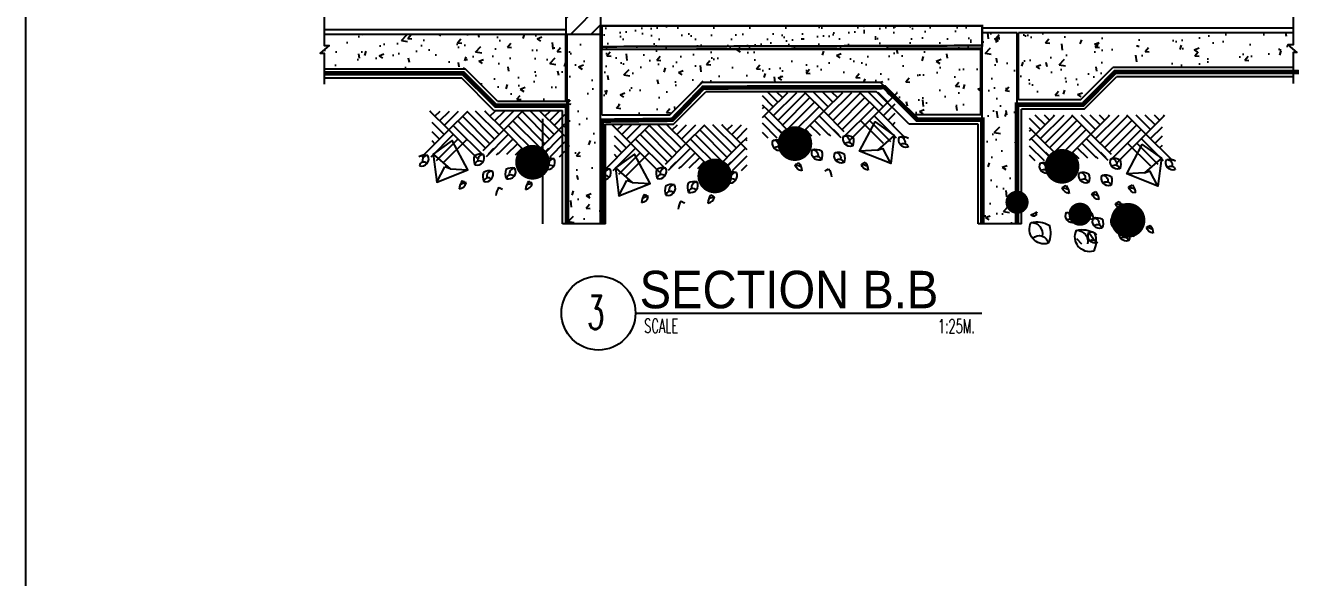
# Model space of a CAD drawing. Extents: x 417646.6 to 417675.4, y 43413.5 to 43433.4.
# Drawn here: x 417646.55 to 417652.07, y 43419.93 to 43422.32 of the extents above; entities that cross this region are included whole.
import ezdxf

# ---------------------------------------------------------------- set-up
doc = ezdxf.new("R2010")
doc.units = 0
doc.header["$MEASUREMENT"] = 0
doc.linetypes.add('CENTERX2', pattern=[4, 2.5, -0.5, 0.5, -0.5])
doc.linetypes.add('HIDDEN2', pattern=[0.1875, 0.125, -0.0625])
doc.layers.get('0').update_dxf_attribs({"linetype": 'CONTINUOUS'})
for name, color, linetype in [('2', 2, 'CONTINUOUS'), ('AXES', 11, 'CENTERX2'), ('gravel', 11, 'CONTINUOUS'), ('Hatch', 11, 'CONTINUOUS'), ('Plaster', 7, 'CONTINUOUS'), ('SANI', 2, 'CONTINUOUS'), ('TITLE', 6, 'CONTINUOUS'), ('TXT', 2, 'CONTINUOUS'), ('TXT1', 2, 'CONTINUOUS'), ('WALL', 6, 'CONTINUOUS'), ('WallPartition', 2, 'CONTINUOUS'), ('Windows', 9, 'CONTINUOUS')]:
    doc.layers.add(name, color=color, linetype=linetype)
doc.styles.add('ROMANS', font='ROMANS.shx', dxfattribs={"width": 0.6})
doc.styles.add('TTXT', font='swisse.ttf', dxfattribs={"width": 0.6})

# ---------------------------------------------------------------- blocks, each defined once
blk = doc.blocks.new('A$C22107CF4')
for p, q in [((0.1286, 0.2837), (0.0467, 0.3655)), ((0.0494, 0.3629), (0.052, 0.3655)), ((0.0692, 0.3431), (0.0916, 0.3655)), ((0.089, 0.3233), (0.1312, 0.3655)), ((0.1088, 0.3035), (0.1708, 0.3655)), ((0.1286, 0.2837), (0.2104, 0.3655)), ((0.3068, 0.2243), (0.188, 0.3431)), ((0.3266, 0.2441), (0.2078, 0.3629)), ((0.3464, 0.2639), (0.2447, 0.3655)), ((0.3662, 0.2837), (0.2843, 0.3655)), ((0.287, 0.3629), (0.2896, 0.3655)), ((0.3068, 0.3431), (0.3292, 0.3655)), ((0.3266, 0.3233), (0.3688, 0.3655)), ((0.3464, 0.3035), (0.4084, 0.3655)), ((0.3662, 0.2837), (0.448, 0.3655)), ((0.5444, 0.2243), (0.4256, 0.3431)), ((0.5642, 0.2441), (0.4454, 0.3629)), ((0.584, 0.2639), (0.4823, 0.3655)), ((0.6038, 0.2837), (0.5219, 0.3655)), ((0.5246, 0.3629), (0.5272, 0.3655)), ((0.5444, 0.3431), (0.5668, 0.3655)), ((0.5642, 0.3233), (0.6064, 0.3655)), ((0.584, 0.3035), (0.6308, 0.3504)), ((0.0126, 0.1677), (0.1286, 0.2837)), ((0.1088, 0.2639), (0.0574, 0.3153)), ((0.089, 0.2441), (0.0574, 0.2757)), ((0.2522, 0.1601), (0.1286, 0.2837)), ((0.2844, 0.1675), (0.1484, 0.3035)), ((0.287, 0.2045), (0.1682, 0.3233)), ((0.2775, 0.195), (0.3662, 0.2837)), ((0.4822, 0.1677), (0.3662, 0.2837)), ((0.5048, 0.1847), (0.386, 0.3035)), ((0.5246, 0.2045), (0.4058, 0.3233)), ((0.4877, 0.1677), (0.6038, 0.2837)), ((0.6038, 0.2837), (0.6308, 0.3108)), ((0.6308, 0.2566), (0.6038, 0.2837)), ((0.6308, 0.2962), (0.6236, 0.3035)), ((0.0522, 0.1677), (0.1484, 0.2639)), ((0.0692, 0.2243), (0.0574, 0.2361)), ((0.0761, 0.152), (0.1682, 0.2441)), ((0.1077, 0.144), (0.2078, 0.2441)), ((0.2911, 0.169), (0.386, 0.2639)), ((0.3425, 0.1808), (0.4058, 0.2441)), ((0.3799, 0.1786), (0.4256, 0.2243)), ((0.5273, 0.1677), (0.6236, 0.2639)), ((0.5669, 0.1677), (0.6308, 0.2316)), ((0.2998, 0.1806), (0.3237, 0.2045)), ((0.335, 0.1762), (0.3435, 0.1847)), ((0.4173, 0.1764), (0.4454, 0.2045)), ((0.4547, 0.1742), (0.4652, 0.1847)), ((0.4927, 0.1359), (0.5613, 0.2045)), ((0.6065, 0.1677), (0.6308, 0.192))]:
    blk.add_line(p, q)
for points in [[(0.0766, 0.0585), (0.2116, 0.111), (0.1441, 0.2385), (0.0616, 0.1785), (0.0766, 0.0585), (0.1112, 0.1244)], [(0.1343, 0.1163), (0.2116, 0.111), (0.1441, 0.2385), (0.0616, 0.1785), (0.1343, 0.1163), (0.1112, 0.1244)]]:
    blk.add_lwpolyline(points)
for centre, radius, start, end in [((0.0263, 0.124), 0.0509, 76.0322, 121.1405), ((0.0105, 0.1589), 0.0317, 253.7091, 27.4015), ((0.0385, 0.1494), 0.024, 89.5708, 192.7334), ((0.2876, 0.1547), 0.0506, 159.5756, 205.1522), ((0.2666, 0.1288), 0.0509, 76.0322, 121.1405), ((0.2507, 0.1636), 0.0317, 253.7091, 27.4015), ((0.2787, 0.1542), 0.024, 89.5708, 192.7334), ((0.0207, 0.1257), 0.0193, 42.46, 171.8043), ((0.261, 0.1305), 0.0193, 42.46, 171.8043), ((0.4233, 0.0945), 0.0506, 159.5756, 205.1522), ((0.4022, 0.0685), 0.0509, 76.0322, 121.1405), ((0.3864, 0.1034), 0.0317, 253.7091, 27.4015), ((0.4143, 0.0939), 0.024, 89.5708, 192.7334), ((0.5929, 0.1359), 0.0506, 159.5756, 205.1522), ((0.5718, 0.1099), 0.0509, 76.0322, 121.1405), ((0.556, 0.1448), 0.0317, 253.7091, 27.4015), ((0.5662, 0.1116), 0.0193, 42.46, 171.8043), ((0.5839, 0.1354), 0.024, 89.5708, 192.7334), ((0.2409, 0.024), 0.0669, 143.5113, 175.9191), ((-0.5126, -1.1654), 1.4144, 59.5906, 60.3518), ((0.3258, 0.0823), 0.0506, 159.5756, 205.1522), ((0.3047, 0.0563), 0.0509, 76.0322, 121.1405), ((0.2889, 0.0912), 0.0317, 253.7091, 27.4015), ((0.2991, 0.058), 0.0193, 42.46, 171.8043), ((0.3168, 0.0818), 0.024, 89.5708, 192.7334), ((0.3966, 0.0702), 0.0193, 42.46, 171.8043), ((0.5272, 0.0216), 0.0669, 143.5113, 175.9191), ((-0.2263, -1.1678), 1.4144, 59.5906, 60.3518), ((0.1707, 0.0622), 0.0336, 275.8828, 346.643), ((0.1707, 0.0622), 0.0336, 275.8828, 346.643), ((0.2198, -0.0514), 0.1071, 98.8765, 112.9463), ((0.3991, -0.0048), 0.0669, 143.5113, 175.9191), ((-0.3544, -1.1942), 1.4144, 59.5906, 60.3518), ((0.457, 0.0598), 0.0336, 275.8828, 346.643), ((0.457, 0.0598), 0.0336, 275.8828, 346.643), ((0.5062, -0.0538), 0.1071, 98.8765, 112.9463)]:
    blk.add_arc(centre, radius, start, end)
at = {"layer": 'Hatch', "const_width": 0.075}
blk.add_lwpolyline([(0.4534, 0.144, 1), (0.5284, 0.144, 1)], format="xyb", close=True, dxfattribs=at)
blk = doc.blocks.new('A$C53BB0ABE')
for p, q in [((0.1286, 0.5089), (0.0467, 0.5908)), ((0.0494, 0.5881), (0.052, 0.5908)), ((0.0692, 0.5683), (0.0916, 0.5908)), ((0.089, 0.5485), (0.1312, 0.5908)), ((0.1088, 0.5287), (0.1708, 0.5908)), ((0.1286, 0.5089), (0.2104, 0.5908)), ((0.3068, 0.4495), (0.188, 0.5683)), ((0.3266, 0.4693), (0.2078, 0.5881)), ((0.3464, 0.4891), (0.2447, 0.5908)), ((0.3662, 0.5089), (0.2843, 0.5908)), ((0.287, 0.5881), (0.2896, 0.5908)), ((0.3068, 0.5683), (0.3292, 0.5908)), ((0.3266, 0.5485), (0.3688, 0.5908)), ((0.3464, 0.5287), (0.4084, 0.5908)), ((0.3662, 0.5089), (0.448, 0.5908)), ((0.5444, 0.4495), (0.4256, 0.5683)), ((0.5642, 0.4693), (0.4454, 0.5881)), ((0.584, 0.4891), (0.4823, 0.5908)), ((0.6038, 0.5089), (0.5219, 0.5908)), ((0.5246, 0.5881), (0.5272, 0.5908)), ((0.5444, 0.5683), (0.5668, 0.5908)), ((0.5642, 0.5485), (0.6064, 0.5908)), ((0.584, 0.5287), (0.6308, 0.5756)), ((0.0126, 0.3929), (0.1286, 0.5089)), ((0.1088, 0.4891), (0.0574, 0.5405)), ((0.089, 0.4693), (0.0574, 0.5009)), ((0.2522, 0.3853), (0.1286, 0.5089)), ((0.2844, 0.3927), (0.1484, 0.5287)), ((0.287, 0.4297), (0.1682, 0.5485)), ((0.2775, 0.4202), (0.3662, 0.5089)), ((0.4822, 0.3929), (0.3662, 0.5089)), ((0.5048, 0.4099), (0.386, 0.5287)), ((0.5246, 0.4297), (0.4058, 0.5485)), ((0.4877, 0.3929), (0.6038, 0.5089)), ((0.6038, 0.5089), (0.6308, 0.536)), ((0.6308, 0.4819), (0.6038, 0.5089)), ((0.6308, 0.5215), (0.6236, 0.5287)), ((0.0522, 0.3929), (0.1484, 0.4891)), ((0.0692, 0.4495), (0.0574, 0.4613)), ((0.0761, 0.3773), (0.1682, 0.4693)), ((0.1077, 0.3692), (0.2078, 0.4693)), ((0.2911, 0.3942), (0.386, 0.4891)), ((0.3425, 0.406), (0.4058, 0.4693)), ((0.3799, 0.4038), (0.4256, 0.4495)), ((0.5273, 0.3929), (0.6236, 0.4891)), ((0.5669, 0.3929), (0.6308, 0.4568)), ((0.2998, 0.4059), (0.3237, 0.4297)), ((0.335, 0.4014), (0.3435, 0.4099)), ((0.4173, 0.4017), (0.4454, 0.4297)), ((0.4547, 0.3995), (0.4652, 0.4099)), ((0.4927, 0.3612), (0.5613, 0.4297)), ((0.6065, 0.3929), (0.6308, 0.4172)), ((0.6038, 0.1716), (0.5993, 0.1716)), ((0.5993, 0.1716), (0.5993, 0.17)), ((0.5993, 0.17), (0.6008, 0.17)), ((0.6008, 0.17), (0.6008, 0.1685)), ((0.6023, 0.1655), (0.6023, 0.1579)), ((0.6054, 0.17), (0.6038, 0.1716)), ((0.6069, 0.1685), (0.6054, 0.17)), ((0.6084, 0.167), (0.6069, 0.1685)), ((0.6099, 0.167), (0.6084, 0.167)), ((0.6114, 0.1655), (0.6099, 0.167)), ((0.6129, 0.164), (0.6114, 0.1655)), ((0.1652, 0.1106), (0.1667, 0.1091)), ((0.1758, 0.1091), (0.1773, 0.1106)), ((0.1773, 0.1106), (0.1804, 0.1106)), ((0.6023, 0.1579), (0.6054, 0.1564)), ((0.6054, 0.1564), (0.6069, 0.1549)), ((0.6069, 0.1549), (0.6084, 0.1534)), ((0.6084, 0.1534), (0.6175, 0.1534)), ((0.616, 0.164), (0.6129, 0.164)), ((0.6175, 0.1625), (0.616, 0.164)), ((0.6205, 0.1625), (0.6175, 0.1625)), ((0.6175, 0.1534), (0.619, 0.1549)), ((0.619, 0.1549), (0.622, 0.1549)), ((0.6205, 0.1609), (0.6205, 0.1625)), ((0.6236, 0.1609), (0.6205, 0.1609)), ((0.622, 0.1564), (0.6236, 0.1579)), ((0.622, 0.1549), (0.622, 0.1564)), ((0.6236, 0.1579), (0.6236, 0.1609)), ((0.1667, 0.1091), (0.1758, 0.1091)), ((0.4049, 0.033), (0.4273, 0.0554))]:
    blk.add_line(p, q)
for points in [[(0.0766, 0.2837), (0.2116, 0.3362), (0.1441, 0.4638), (0.0616, 0.4038), (0.0766, 0.2837), (0.1112, 0.3497)], [(0.1343, 0.3416), (0.2116, 0.3362), (0.1441, 0.4638), (0.0616, 0.4038), (0.1343, 0.3416), (0.1112, 0.3497)]]:
    blk.add_lwpolyline(points)
for centre, radius, start, end in [((0.0263, 0.3493), 0.0509, 76.0322, 121.1405), ((0.0105, 0.3841), 0.0317, 253.7091, 27.4015), ((0.0385, 0.3747), 0.024, 89.5708, 192.7334), ((0.2876, 0.38), 0.0506, 159.5756, 205.1522), ((0.2666, 0.354), 0.0509, 76.0322, 121.1405), ((0.2507, 0.3889), 0.0317, 253.7091, 27.4015), ((0.2787, 0.3794), 0.024, 89.5708, 192.7334), ((0.5718, 0.3352), 0.0509, 76.0322, 121.1405), ((0.0207, 0.3509), 0.0193, 42.46, 171.8043), ((0.261, 0.3557), 0.0193, 42.46, 171.8043), ((0.3047, 0.2816), 0.0509, 76.0322, 121.1405), ((0.2889, 0.3164), 0.0317, 253.7091, 27.4015), ((0.3168, 0.307), 0.024, 89.5708, 192.7334), ((0.4233, 0.3197), 0.0506, 159.5756, 205.1522), ((0.4022, 0.2938), 0.0509, 76.0322, 121.1405), ((0.3864, 0.3286), 0.0317, 253.7091, 27.4015), ((0.4143, 0.3192), 0.024, 89.5708, 192.7334), ((0.5929, 0.3611), 0.0506, 159.5756, 205.1522), ((0.556, 0.37), 0.0317, 253.7091, 27.4015), ((0.5662, 0.3369), 0.0193, 42.46, 171.8043), ((0.5839, 0.3606), 0.024, 89.5708, 192.7334), ((0.2409, 0.2493), 0.0669, 143.5113, 175.9191), ((0.1707, 0.2874), 0.0336, 275.8828, 346.643), ((0.1707, 0.2874), 0.0336, 275.8828, 346.643), ((0.2198, 0.1738), 0.1071, 98.8765, 112.9463), ((-0.5126, -0.9402), 1.4144, 59.5906, 60.3518), ((0.3258, 0.3075), 0.0506, 159.5756, 205.1522), ((0.2991, 0.2833), 0.0193, 42.46, 171.8043), ((0.3966, 0.2954), 0.0193, 42.46, 171.8043), ((0.5272, 0.2468), 0.0669, 143.5113, 175.9191), ((0.457, 0.285), 0.0336, 275.8828, 346.643), ((0.457, 0.285), 0.0336, 275.8828, 346.643), ((0.5062, 0.1714), 0.1071, 98.8765, 112.9463), ((-0.2263, -0.9426), 1.4144, 59.5906, 60.3518), ((0.3991, 0.2205), 0.0669, 143.5113, 175.9191), ((0.3289, 0.2586), 0.0336, 275.8828, 346.643), ((0.3289, 0.2586), 0.0336, 275.8828, 346.643), ((0.3781, 0.145), 0.1071, 98.8765, 112.9463), ((-0.3544, -0.969), 1.4144, 59.5906, 60.3518), ((0.2342, 0.1849), 0.0506, 159.5756, 205.1522), ((0.1973, 0.1938), 0.0317, 253.7091, 27.4015), ((0.2076, 0.1607), 0.0193, 42.46, 171.8043), ((0.2974, 0.1777), 0.0669, 143.5113, 175.9191), ((0.2272, 0.2159), 0.0336, 275.8828, 346.643), ((0.2272, 0.2159), 0.0336, 275.8828, 346.643), ((0.2764, 0.1023), 0.1071, 98.8765, 112.9463), ((-0.4561, -1.0117), 1.4144, 59.5906, 60.3518), ((0.4217, 0.1339), 0.0669, 143.5113, 175.9191), ((-0.3318, -1.0556), 1.4144, 59.5906, 60.3518), ((0.444, 0.1562), 0.0317, 253.7091, 27.4015), ((0.4719, 0.1468), 0.024, 89.5708, 192.7334), ((0.1633, 0.075), 0.0669, 143.5113, 175.9191), ((-0.5902, -1.1144), 1.4144, 59.5906, 60.3518), ((0.2641, 0.1182), 0.0309, 145.6775, 215.1297), ((0.2643, 0.1135), 0.0339, 70.0639, 139.3275), ((0.2477, 0.1308), 0.0317, 253.7091, 27.4015), ((0.258, 0.0977), 0.0193, 42.46, 171.8043), ((0.2757, 0.1214), 0.024, 89.5708, 192.7334), ((0.364, 0.1228), 0.0506, 159.5756, 205.1522), ((0.343, 0.0969), 0.0509, 76.0322, 121.1405), ((0.3271, 0.1317), 0.0317, 253.7091, 27.4015), ((0.3374, 0.0986), 0.0193, 42.46, 171.8043), ((0.3551, 0.1223), 0.024, 89.5708, 192.7334), ((0.3515, 0.172), 0.0336, 275.8828, 346.643), ((0.3515, 0.172), 0.0336, 275.8828, 346.643), ((0.4007, 0.0584), 0.1071, 98.8765, 112.9463), ((0.4809, 0.1473), 0.0506, 159.5756, 205.1522), ((0.4542, 0.123), 0.0193, 42.46, 171.8043), ((0.6418, 0.0795), 0.1012, 159.5756, 205.1522), ((0.5997, 0.0276), 0.1018, 76.0322, 121.1405), ((0.568, 0.0973), 0.0634, 253.7091, 27.4015), ((0.6239, 0.0785), 0.048, 89.5708, 192.7334), ((0.0931, 0.1132), 0.0336, 275.8828, 346.643), ((0.0931, 0.1132), 0.0336, 275.8828, 346.643), ((0.1423, -0.0004), 0.1071, 98.8765, 112.9463), ((0.247, 0.0605), 0.0669, 143.5113, 175.9191), ((0.1768, 0.0987), 0.0336, 275.8828, 346.643), ((0.1768, 0.0987), 0.0336, 275.8828, 346.643), ((0.2259, -0.0149), 0.1071, 98.8765, 112.9463), ((-0.5065, -1.1289), 1.4144, 59.5906, 60.3518), ((0.2488, 0.0686), 0.0506, 159.5756, 205.1522), ((0.2277, 0.0426), 0.0509, 76.0322, 121.1405), ((0.2119, 0.0775), 0.0317, 253.7091, 27.4015), ((0.2221, 0.0443), 0.0193, 42.46, 171.8043), ((0.2398, 0.0681), 0.024, 89.5708, 192.7334), ((0.347, 0.0689), 0.0317, 253.7091, 27.4015), ((0.3641, 0.0592), 0.0267, 65.5992, 147.4022), ((0.4454, 0.0455), 0.1012, 159.5756, 205.1522), ((0.4033, -0.0063), 0.1018, 76.0322, 121.1405), ((0.5126, -0.0328), 0.1801, 139.7514, 152.5428), ((0.3716, 0.0634), 0.0634, 253.7091, 27.4015), ((0.4275, 0.0445), 0.048, 89.5708, 192.7334), ((0.5884, 0.031), 0.0386, 42.46, 171.8043), ((0.3603, 0.0256), 0.0257, 64.3681, 149.8962)]:
    blk.add_arc(centre, radius, start, end)
at = {"layer": 'Hatch'}
for points, const_width in [([(0.4534, 0.3692, 1), (0.5284, 0.3692, 1)], 0.075), ([(0.6603, 0.2138, 1), (0.7103, 0.2138, 1)], 0.05), ([(0.1682, 0.136, 1), (0.2432, 0.136, 1)], 0.075), ([(0.3881, 0.162, 1), (0.4381, 0.162, 1)], 0.05)]:
    blk.add_lwpolyline(points, format="xyb", close=True, dxfattribs=dict(at, const_width=const_width))

msp = doc.modelspace()

# ---------------------------------------------------------------- hatches: boundary and pattern name
at = {"layer": 'Hatch'}
h = msp.add_hatch(dxfattribs=at)
h.set_pattern_fill('ANSI31', color=256, scale=0.5, style=0)
h.set_pattern_definition([(45, (-141.40873, -81.0349), (-0.044194173824, 0.044194173824), [])])
h.paths.add_polyline_path([(417650.8383, 43425.3397), (417650.8119, 43425.3397), (417650.8119, 43425.3769), (417650.7089, 43425.3041), (417650.7089, 43425.3397), (417650.6883, 43425.3397), (417650.6883, 43424.5397), (417650.8383, 43424.5397)])
h.paths.add_polyline_path([(417649.0383, 43425.3397), (417649.0075, 43425.3397), (417649.0075, 43425.3769), (417648.9045, 43425.3041), (417648.9045, 43425.3397), (417648.8883, 43425.3397), (417648.8883, 43422.2847), (417648.8887, 43422.2847), (417649.0383, 43422.2847), (417649.0383, 43422.3197)])
at = {"layer": 'Windows'}
h = msp.add_hatch(dxfattribs=at)
h.set_pattern_fill('AR-CONC', color=256, scale=0.03, style=0)
h.set_pattern_definition([(50, (-141.40873, -81.0349), (0.21517805478, -0.018825640495), [0.0225, -0.2475]), (355, (-141.40873, -81.0349), (-0.04162540008, 0.22565764011), [0.018, -0.198]), (100.4514, (-141.3908, -81.03647), (0.17355281451, 0.20683186262), [0.019122057, -0.2103426336]), (46.1842, (-141.40873, -80.9749), (0.32017231459, -0.0496557043), [0.03375, -0.37125]), (96.6356, (-141.38205, -80.97904), (0.28039881166, 0.29223536127), [0.0286830864, -0.3155139]), (351.1842, (-141.40873, -80.9749), (0.28039858354, 0.29223558028), [0.027, -0.297]), (21, (-141.37873, -80.9899), (0.179072115636, -0.1207856672), [0.0225, -0.2475]), (326, (-141.37873, -80.9899), (0.07299459958, 0.21754501351), [0.018, -0.198]), (71.4514, (-141.3638, -80.99996), (0.25206678857, 0.09675914901), [0.019122057, -0.2103426336]), (37.5, (-141.40873, -81.0349), (0.003647956595, 0.09986815615), [0, -0.1956, 0, -0.201, 0, -0.19875]), (7.5, (-141.40873, -81.0349), (0.078920861233, 0.118323513565), [0, -0.1146, 0, -0.1911, 0, -0.07575]), (327.5, (-141.47563, -81.0349), (0.160146730852, -0.00676646152), [0, -0.075, 0, -0.234, 0, -0.3105]), (317.5, (-141.50563, -81.0349), (0.174955850803, 0.0300314947), [0, -0.0975, 0, -0.1554, 0, -0.2205])])
h.paths.add_polyline_path([(417652.0314, 43422.2054), (417652.048, 43422.2054), (417652.0089, 43422.2378), (417652.0314, 43422.2378), (417652.0314, 43422.2897), (417650.8446, 43422.2897), (417650.8446, 43421.9997), (417651.1123, 43421.9997), (417651.2523, 43422.1397), (417652.0314, 43422.1397)])
h.paths.add_polyline_path([(417650.8383, 43422.2897), (417650.6883, 43422.2897), (417650.6883, 43421.9347), (417650.6883, 43421.4641), (417650.8383, 43421.4641), (417650.8383, 43421.5322, -0.412817), (417650.8134, 43421.5572, -0.412817), (417650.8383, 43421.5822)])
h.paths.add_polyline_path([(417650.6819, 43422.2247), (417649.0439, 43422.2198), (417649.0439, 43421.9347), (417649.3375, 43421.9347), (417649.4775, 43422.0747), (417650.2483, 43422.0747), (417650.3883, 43421.9347), (417650.6819, 43421.9347)])
h.paths.add_polyline_path([(417649.0383, 43422.2847), (417648.8939, 43422.2847), (417648.8939, 43421.4641), (417649.0383, 43421.4641)])
h.paths.add_polyline_path([(417648.8887, 43422.2847), (417648.7883, 43422.2847), (417648.7883, 43421.9947), (417648.8887, 43421.9947)])
h.paths.add_polyline_path([(417648.7883, 43422.2847), (417647.8439, 43422.2847), (417647.8439, 43422.235), (417647.8665, 43422.235), (417647.8274, 43422.2025), (417647.8439, 43422.2025), (417647.8439, 43422.1347), (417648.4539, 43422.1347), (417648.5939, 43421.9947), (417648.7883, 43421.9947)])
h = msp.add_hatch(dxfattribs=at)
h.set_pattern_fill('AR-SAND', color=256, scale=0.05, style=0)
h.set_pattern_definition([(37.5, (-141.40873, -81.0349), (-0.003149667905, 0.09634118845), [0, -0.076, 0, -0.085, 0, -0.08125]), (7.5, (-141.40873, -81.0349), (0.088488835263, 0.14110730326), [0, -0.041, 0, -0.0685, 0, -0.02625]), (327.5, (-141.47023, -81.0349), (0.155707093088, 0.000282952677), [0, -0.025, 0, -0.09, 0, -0.1175]), (317.5, (-141.47023, -81.0349), (0.15030633023, 0.043883778247), [0, -0.0125, 0, -0.059, 0, -0.0675])])
h.paths.add_polyline_path([(417650.6882, 43422.3198), (417649.0439, 43422.3198), (417649.0439, 43422.2198), (417650.6882, 43422.2198)])

# ---------------------------------------------------------------- linework, layer by layer
at = {"layer": '2'}
for p, q in [((417647.8439, 43422.2847), (417648.8887, 43422.2847)), ((417648.8887, 43421.9947), (417648.8887, 43422.2847)), ((417648.8939, 43422.2847), (417649.0383, 43422.2847)), ((417648.8939, 43421.4641), (417648.8939, 43422.2847)), ((417649.0383, 43421.4641), (417649.0383, 43422.2847)), ((417650.6883, 43421.4641), (417650.6883, 43422.2897)), ((417650.6883, 43421.9347), (417650.6883, 43422.2897)), ((417650.8383, 43422.2897), (417650.6883, 43422.2897)), ((417650.8383, 43421.4641), (417650.8383, 43422.2897)), ((417652.0314, 43422.2897), (417650.8446, 43422.2897)), ((417650.8446, 43421.9997), (417650.8446, 43422.2897)), ((417649.0439, 43422.2198), (417650.6819, 43422.2247)), ((417649.0439, 43421.9347), (417649.0439, 43422.2198)), ((417650.6819, 43421.9347), (417650.6819, 43422.2247)), ((417647.8439, 43422.1347), (417648.4539, 43422.1347)), ((417648.5939, 43421.9947), (417648.4539, 43422.1347)), ((417651.1123, 43421.9997), (417651.2523, 43422.1397)), ((417652.0314, 43422.1397), (417651.2523, 43422.1397)), ((417647.8439, 43422.0947), (417648.4373, 43422.0947)), ((417648.5773, 43421.9547), (417648.4373, 43422.0947)), ((417649.3375, 43421.9347), (417649.4775, 43422.0747)), ((417650.2483, 43422.0747), (417649.4775, 43422.0747)), ((417650.3883, 43421.9347), (417650.2483, 43422.0747)), ((417651.1288, 43421.9597), (417651.2688, 43422.0997)), ((417652.0314, 43422.0997), (417651.2688, 43422.0997)), ((417649.3541, 43421.8947), (417649.4941, 43422.0347)), ((417650.2317, 43422.0347), (417649.4941, 43422.0347)), ((417650.3717, 43421.8947), (417650.2317, 43422.0347)), ((417651.1123, 43421.9997), (417650.8446, 43421.9997)), ((417648.5773, 43421.9547), (417648.8739, 43421.9547)), ((417648.5939, 43421.9947), (417648.8887, 43421.9947)), ((417648.8739, 43421.4641), (417648.8739, 43421.9547)), ((417650.8583, 43421.4641), (417650.8583, 43421.9597)), ((417651.1288, 43421.9597), (417650.8583, 43421.9597)), ((417649.0383, 43421.4955), (417649.0383, 43421.8897)), ((417649.0439, 43421.9347), (417649.3375, 43421.9347)), ((417649.0607, 43421.8947), (417649.3541, 43421.8947)), ((417649.0607, 43421.4641), (417649.0607, 43421.8947)), ((417650.6711, 43421.8947), (417650.3717, 43421.8947)), ((417650.6819, 43421.9347), (417650.3883, 43421.9347)), ((417650.6711, 43421.4641), (417650.6711, 43421.8947)), ((417649.0607, 43421.4641), (417648.8739, 43421.4641)), ((417650.8583, 43421.4641), (417650.6711, 43421.4641))]:
    msp.add_line(p, q, dxfattribs=at)
at = {"layer": 'AXES'}
msp.add_line((417648.7883, 43425.918), (417648.7883, 43421.4641), dxfattribs=at)
at = {"layer": 'Plaster'}
for p, q in [((417647.8439, 43422.3047), (417648.8883, 43422.3047)), ((417649.044, 43422.3198), (417650.6883, 43422.3198)), ((417652.0314, 43422.3097), (417650.6883, 43422.3097))]:
    msp.add_line(p, q, dxfattribs=at)
at = {"layer": 'SANI', "color": 6}
msp.add_line((417649.1898, 43421.0784), (417650.6859, 43421.0784), dxfattribs=at)
at = {"layer": 'TITLE'}
msp.add_line((417646.5542, 43433.42), (417646.5542, 43413.495), dxfattribs=at)
at = {"layer": 'TITLE', "color": 6}
msp.add_circle((417649.0298, 43421.0784), 0.16, dxfattribs=at)
at = {"layer": 'WALL'}
for p, q in [((417648.8883, 43425.3397), (417648.8883, 43422.2847)), ((417649.0383, 43425.3397), (417649.0383, 43422.2847))]:
    msp.add_line(p, q, dxfattribs=at)
at = {"layer": 'WallPartition', "linetype": 'HIDDEN2'}
for points, const_width in [([(417649.0383, 43422.2297), (417650.6883, 43422.2347), (417650.6882, 43422.3247)], 0.01), ([(417649.0383, 43422.2297), (417649.0383, 43422.3197)], 0.01), ([(417647.8439, 43422.1147), (417648.4456, 43422.1147), (417648.5856, 43421.9747), (417648.8939, 43421.9747), (417648.8939, 43421.4641)], 0.02), ([(417652.0574, 43422.1198), (417651.2625, 43422.1207), (417651.1238, 43421.9798), (417650.8383, 43421.9798), (417650.8383, 43421.4641)], 0.02), ([(417649.0451, 43421.4641), (417649.0451, 43421.9102), (417649.3486, 43421.9138), (417649.483, 43422.0531), (417650.266, 43422.0548), (417650.406, 43421.9148), (417650.6883, 43421.9148), (417650.6883, 43421.4641)], 0.02)]:
    msp.add_lwpolyline(points, dxfattribs=dict(at, const_width=const_width))
at = {"layer": 'Windows'}
for points in [[(417647.8439, 43422.364), (417647.8439, 43422.235), (417647.8665, 43422.235), (417647.8274, 43422.2025), (417647.8439, 43422.2025), (417647.8439, 43422.0677)], [(417652.0314, 43422.3669), (417652.0314, 43422.2378), (417652.0089, 43422.2378), (417652.048, 43422.2054), (417652.0314, 43422.2054), (417652.0314, 43422.0706)]]:
    msp.add_lwpolyline(points, dxfattribs=at)
msp.add_lwpolyline([(417650.6882, 43422.3198), (417649.0439, 43422.3198), (417649.0439, 43422.2198), (417650.6882, 43422.2198)], close=True, dxfattribs=at)

# ---------------------------------------------------------------- block references
at = {"layer": 'gravel', "xscale": -1}
for name, p in [('A$C22107CF4', (417650.3693, 43421.6669)), ('A$C53BB0ABE', (417651.5237, 43421.3434))]:
    msp.add_blockref(name, p, dxfattribs=at)
at = {"layer": 'gravel'}
for p in [(417648.2543, 43421.5862), (417649.0416, 43421.5271)]:
    msp.add_blockref('A$C22107CF4', p, dxfattribs=at)

# ---------------------------------------------------------------- texts
at = {"layer": 'TITLE', "style": 'ROMANS', "width": 0.6}
msp.add_text('3', height=0.1439, dxfattribs=at).set_placement((417648.981, 43421.0089))
at = {"layer": 'TXT', "style": 'ROMANS', "width": 0.6}
for s, p in [('SCALE', (417649.2275, 43420.9929)), ('1:25M.', (417650.4961, 43420.9916))]:
    msp.add_text(s, height=0.06, dxfattribs=at).set_placement(p)
at = {"layer": 'TXT1', "color": 6, "style": 'TTXT', "width": 0.9}
msp.add_text('SECTION B.B', height=0.162094, dxfattribs=at).set_placement((417649.2076, 43421.0988))

doc.saveas('drawing.dxf')
